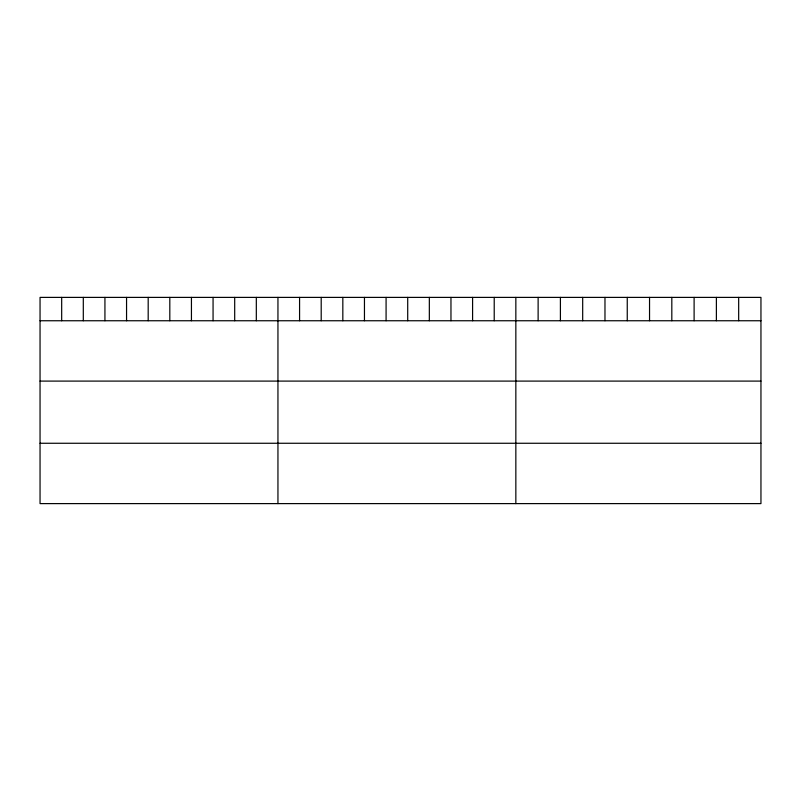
<?xml version="1.0" encoding="UTF-8"?>
<svg xmlns="http://www.w3.org/2000/svg" width="801" height="801" viewBox="0 0 801 801"><rect width="100%" height="100%" fill="white"/><g stroke="black" fill="none" stroke-linecap="round" stroke-linejoin="round"><path stroke-width="1.2" d="M760.95 320.75L760.95 503.609L40.05 503.609L40.05 297.391L760.95 297.391L760.95 320.75L40.05 320.75M40.05 381.096L760.95 381.096M40.05 443.263L760.95 443.263M738.672 297.391L738.672 320.75M716.384 297.391L716.384 320.75M694.107 297.391L694.107 320.75M671.819 297.391L671.819 320.75M649.541 297.391L649.541 320.75M627.253 297.391L627.253 320.75M604.975 297.391L604.975 320.75M582.687 297.391L582.687 320.75M560.41 297.391L560.41 320.75M538.122 297.391L538.122 320.75M515.844 297.391L515.844 503.609M494.217 297.391L494.217 320.75M472.59 297.391L472.59 320.75M450.963 297.391L450.963 320.75M429.336 297.391L429.336 320.75M407.709 297.391L407.709 320.75M386.082 297.391L386.082 320.75M364.455 297.391L364.455 320.75M342.828 297.391L342.828 320.75M321.201 297.391L321.201 320.75M299.574 297.391L299.574 320.75M277.947 297.391L277.947 503.609M256.32 297.391L256.32 320.75M234.693 297.391L234.693 320.75M213.066 297.391L213.066 320.75M191.439 297.391L191.439 320.75M169.812 297.391L169.812 320.75M148.185 297.391L148.185 320.75M126.558 297.391L126.558 320.75M104.931 297.391L104.931 320.75M83.304 297.391L83.304 320.75M61.677 297.391L61.677 320.75"/></g></svg>
